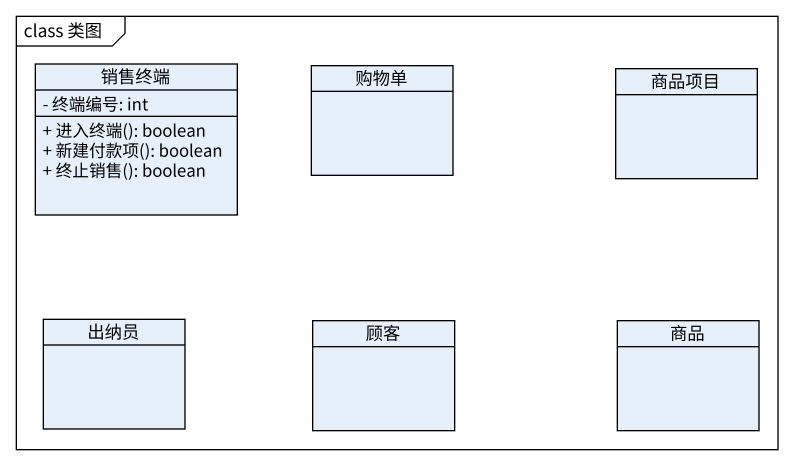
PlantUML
@startuml
mainframe class 类图
hide circle
hide empty members
skinparam classAttributeIconSize 0
class 销售终端 {
  - 终端编号: int
  + 进入终端(): boolean
  + 新建付款项(): boolean
  + 终止销售(): boolean
}
class 购物单
class 商品项目
class 出纳员
class 顾客
class 商品
@enduml
